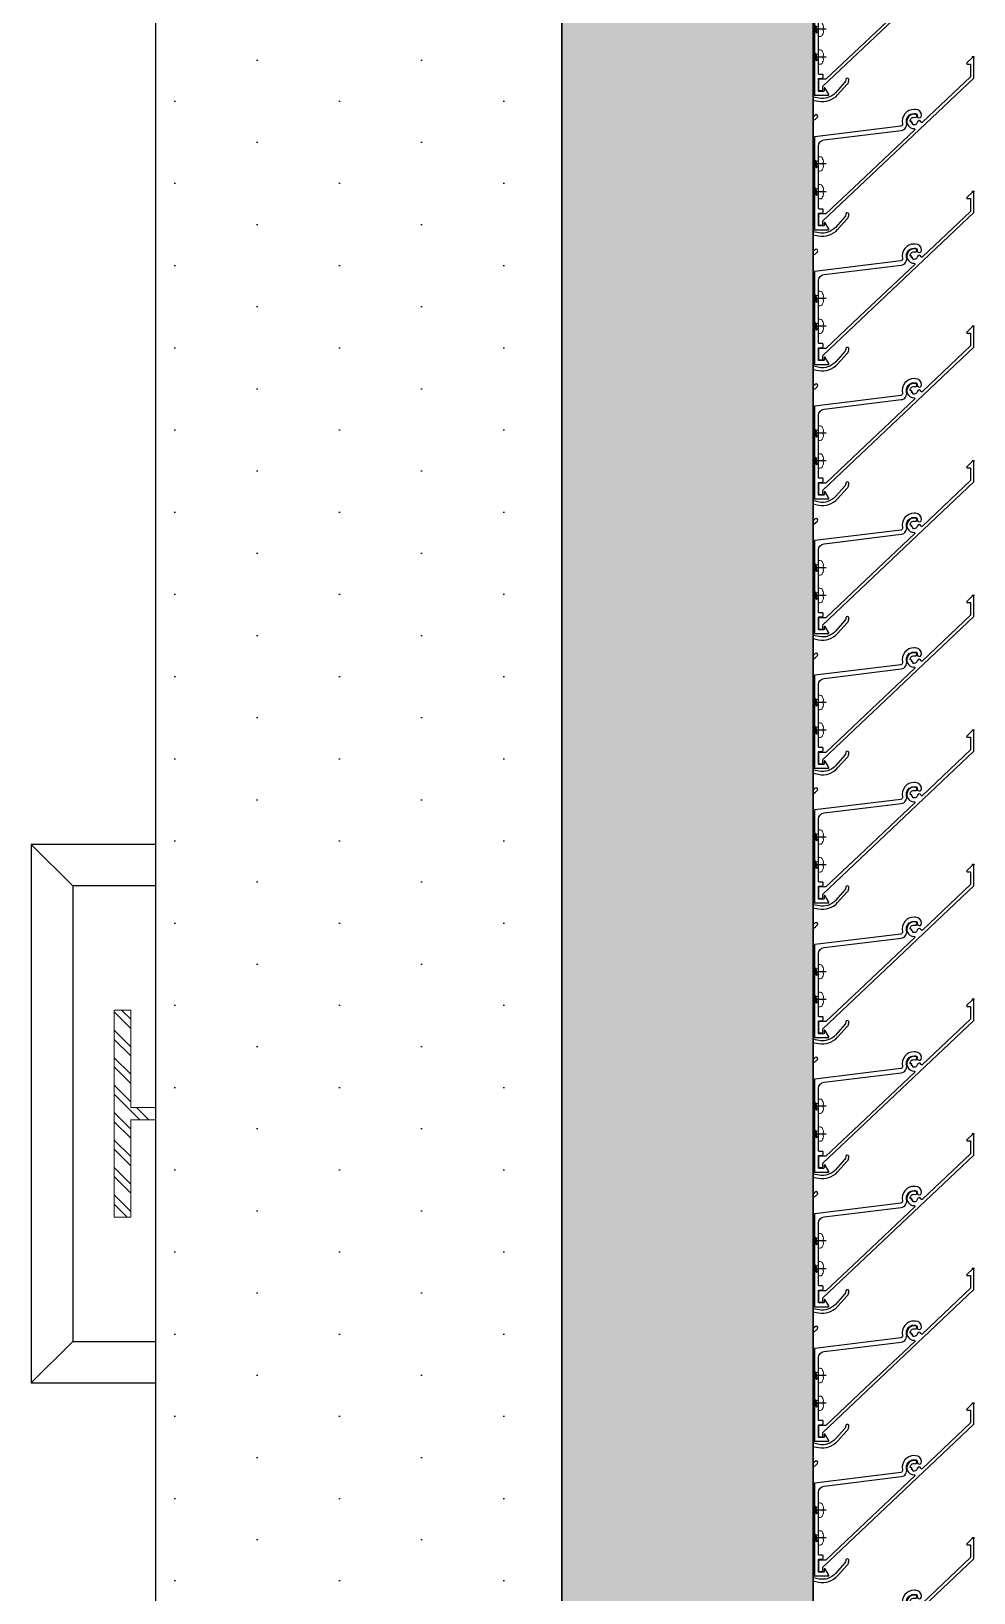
# Model space of a CAD drawing. Header units: millimetres. Extents: x -4391136 to -1798569, y -886572 to -291056.
# Drawn here: x -2446447 to -2445992, y -387177 to -386423 of the extents above; entities that cross this region are included whole.
import ezdxf

# ---------------------------------------------------------------- set-up
doc = ezdxf.new("R2010")
doc.units = ezdxf.units.MM
doc.set_wipeout_variables(frame=1)
for name, pattern in [('CENTER', [50.8, 31.75, -6.35, 6.35, -6.35]), ('XKITLINE00', [0]), ('XKITLINE02', [4, 2, -2])]:
    doc.linetypes.add(name, pattern=pattern)
for name, color, linetype in [('000 - STRUCTURE_STEEL_ACCESORIES_HATCH_', 7, 'Continuous'), ('000 - STRUCTURE_STEEL_ACCESORIES_HIDDEN_', 7, 'Continuous'), ('000 - STRUCTURE_STEEL_ACCESORIES_MAIN_COLOR_1', 7, 'Continuous'), ('000 - STRUCTURE_STEEL_FRAMING_CUT_COLOR_4', 7, 'Continuous'), ('000 - STRUCTURE_STEEL_FRAMING_HIDDEN_', 7, 'Continuous'), ('000 - STRUCTURE_STEEL_FRAMING_SUB_COLOR_2', 7, 'Continuous'), ('000 - STRUCTURE_STEEL_FRAMING_WIPEOUT_', 7, 'Continuous'), ('010 - ASPG_ACCESSORIES_MAIN_COLOR_1', 7, 'Continuous'), ('010 - ASPG_EXTR_MAIN_COLOR_2', 7, 'Continuous'), ('010 - ASPG_FLASHING_HATCH_', 7, 'Continuous'), ('010 - ASPG_FLASHING_MAIN_COLOR_2', 7, 'Continuous'), ('010 - ASPG_FLASHING_MAIN_COLOR_4', 7, 'Continuous'), ('010 - ASPG_FLASHING_WIPEOUT_', 7, 'Continuous'), ('010 - ASPG_FRAMING_MAIN_COLOR_1', 7, 'Continuous'), ('010 - ASPG_FRAMING_MAIN_COLOR_2', 7, 'Continuous'), ('010 - ASPG_FRAMING_SUB_COLOR_2', 7, 'Continuous'), ('010 - ASPG_FRAMING_WIPEOUT_', 7, 'Continuous'), ('_PP-Dim', 7, 'Continuous'), ('BOLT & SCREW', 7, 'Continuous'), ('Center Line', 7, 'CENTER'), ('Xref-C-1-PP17-AR-2214-01-B$0$A-FLOR-E', 7, 'Continuous'), ('Xref-C-1-PP17-AR-2214-01-B$0$S-BEAM', 7, 'Continuous'), ('Xref-C-1-PP17-AR-2214-01-B$0$S-COLS', 7, 'Continuous'), ('Xref-C-1-PP17-AR-2214-01-B$0$S-COLS-E', 7, 'Continuous'), ('Xref-C-1-PP17-AR-2214-01-B$0$WALL-E', 7, 'Continuous')]:
    doc.layers.add(name, color=color, linetype=linetype)
doc.layers.add('000 - STRUCTURE_STEEL_FRAMING_DEF_SUB', color=7, linetype='Continuous', plot=False)
doc.layers.add('010 - ASPG_EXTR_DEF_SUB', color=7, linetype='Continuous', plot=False)
doc.layers.add('12-GRID', color=7, linetype='CENTER', lineweight=13)
doc.layers.add('SCREW', color=7, linetype='Continuous', lineweight=5)

# ---------------------------------------------------------------- blocks, each defined once
blk = doc.blocks.new('Xref-C-1-PP17-AR-2214-01-B$0$H-Wide Flange-Column - H100x100x17_2-V83-ENTRANCE 2 - LOWER ROOF FLOOR PLAN01-flat-1')
at = {"layer": 'Xref-C-1-PP17-AR-2214-01-B$0$S-COLS-E', "lineweight": 9}
h = blk.add_hatch(dxfattribs=at)
h.set_pattern_fill('ACET-2D-FP_42', angle=180, style=0, pattern_type=2)
h.set_pattern_definition([(45, (2736142.74, 495728.44), (-251.44717, 251.44717), []), (45, (2736142.74, 496109.44), (-251.44717, 251.44717), [])])
h.paths.add_polyline_path([(-50, -42), (-50, -50), (50, -50), (50, -42), (13, -42), (5.93, -39.07), (3, -32), (3, 32), (5.93, 39.07), (13, 42), (50, 42), (50, 50), (-50, 50), (-50, 42), (-13, 42), (-5.93, 39.07), (-3, 32), (-3, -32), (-5.93, -39.07), (-13, -42)])
at = {"layer": 'Xref-C-1-PP17-AR-2214-01-B$0$S-COLS', "color": 7}
for p, q in [((50, 50), (-50, 50)), ((-50, 50), (-50, 42)), ((50, 42), (50, 50)), ((-50, 42), (-13, 42)), ((13, 42), (50, 42)), ((-3, 32), (-3, -32)), ((3, -32), (3, 32)), ((-13, -42), (-50, -42)), ((-50, -42), (-50, -50)), ((50, -42), (13, -42)), ((50, -50), (50, -42)), ((-50, -50), (50, -50))]:
    blk.add_line(p, q, dxfattribs=at)
for centre, start, end in [((-13, 32), 0, 90), ((13, 32), 90, 180), ((-13, -32), 270, 0), ((13, -32), 180, 270)]:
    blk.add_arc(centre, 10, start, end, dxfattribs=at)
blk = doc.blocks.new('W-1-PP17-ENT2_REV00_20260526-152612_EX_LOPF-1')
at = {"layer": 'Xref-C-1-PP17-AR-2214-01-B$0$A-FLOR-E', "color": 7}
for p, q in [((770, -500), (770, -7090)), ((970, -2550.01), (970, -3950.01))]:
    blk.add_line(p, q, dxfattribs=at)
at = {"layer": 'Xref-C-1-PP17-AR-2214-01-B$0$S-BEAM', "color": 7}
blk.add_line((970, -2550.01), (970, -3950.01), dxfattribs=at)
at = {"layer": 'Xref-C-1-PP17-AR-2214-01-B$0$WALL-E', "color": 7}
for p, q in [((770, -500), (770, -7240)), ((970, -2550.01), (970, -3950.01))]:
    blk.add_line(p, q, dxfattribs=at)
at = {"color": 7, "rotation": 270}
blk.add_blockref('Xref-C-1-PP17-AR-2214-01-B$0$H-Wide Flange-Column - H100x100x17_2-V83-ENTRANCE 2 - LOWER ROOF FLOOR PLAN01-flat-1', (920.5, -4000.01), dxfattribs=at)
blk = doc.blocks.new('*U1999')
at = {"color": 7}
blk.add_wipeout([(0, 0), (9350, 0), (9350, 119.925), (0, 119.925)], dxfattribs=at).dxf.layer = '010 - ASPG_FRAMING_WIPEOUT_'
at = {"layer": '010 - ASPG_FRAMING_MAIN_COLOR_1', "color": 7}
for p, q in [((9350, 119.925), (0, 119.925)), ((0, 114.85), (9350, 114.85)), ((0, 109.54), (9350, 109.54)), ((0, 10.385), (9350, 10.385)), ((0, 5.31), (9350, 5.31)), ((0, 0), (9350, 0))]:
    blk.add_line(p, q, dxfattribs=at)
blk = doc.blocks.new('PZG35-9D5')
at = {"layer": 'Center Line', "color": 7}
blk.add_line((0, 3.73), (0, -10.53), dxfattribs=at)
at = {"layer": 'SCREW', "color": 7}
for p, q in [((-1.4, 0), (-1.4, -1.09)), ((1.4, 0), (1.4, -0.59)), ((-1.85, -1.4), (1.85, -0.9)), ((-1.85, -1.4), (-1.4, -1.09)), ((-1.85, -1.4), (-1.4, -1.71)), ((-1.85, -2.7), (1.85, -2.2)), ((-1.85, -2.7), (-1.4, -2.39)), ((-1.85, -2.7), (-1.4, -3.01)), ((-1.85, -4), (-1.4, -3.69)), ((-1.85, -4), (-0.99, -3.88)), ((-1.85, -4), (-1.4, -4.31)), ((-1.4, -1.09), (1.4, -0.59)), ((-1.4, -1.71), (1.4, -1.21)), ((-1.4, -1.71), (-1.4, -2.39)), ((-1.4, -2.39), (1.4, -1.89)), ((-1.4, -3.01), (1.4, -2.51)), ((-1.4, -3.01), (-1.4, -3.69)), ((-1.4, -3.69), (-0.84, -3.59)), ((-1.4, -4.31), (-1.18, -4.27)), ((-1.4, -4.31), (-1.4, -8.1)), ((0.56, -3.34), (1.4, -3.19)), ((0.71, -3.65), (1.85, -3.5)), ((0.71, -3.93), (1.4, -3.81)), ((0.71, -4.61), (1.4, -4.49)), ((0.71, -4.95), (1.85, -4.8)), ((0.71, -5.23), (1.4, -5.11)), ((1.85, -0.9), (1.4, -0.59)), ((1.85, -0.9), (1.4, -1.21)), ((1.4, -1.21), (1.4, -1.89)), ((1.85, -2.2), (1.4, -1.89)), ((1.85, -2.2), (1.4, -2.51)), ((1.4, -2.51), (1.4, -3.19)), ((1.85, -3.5), (1.4, -3.19)), ((1.85, -3.5), (1.4, -3.81)), ((1.4, -3.81), (1.4, -4.49)), ((1.85, -4.8), (1.4, -4.49)), ((1.85, -4.8), (1.4, -5.11)), ((1.4, -5.11), (1.4, -8.1)), ((0, -9.5), (-1.4, -8.1)), ((0, -9.5), (1.4, -8.1))]:
    blk.add_line(p, q, dxfattribs=at)
blk.add_lwpolyline([(0, -9.5), (0.71, -5.23), (0.71, -3.6, 0.417657), (0.41, -3.3, 0.108102), (-0.84, -3.59), (-1.4, -4.7)], format="xyb", dxfattribs=at)
blk = doc.blocks.new('*U3396')
at = {"layer": 'SCREW', "color": 7}
blk.add_lwpolyline([(3.03, 1.78, 0.09906), (0.8, 2.55), (0.8, 2.27), (-0.8, 2.27), (-0.8, 2.55, 0.09906), (-3.03, 1.78, 0.266588), (-3.5, 0.96), (-3.5, 0.2, 0.414214), (-3.3, 0), (3.3, 0, 0.414214), (3.5, 0.2), (3.5, 0.96, 0.266588)], format="xyb", close=True, dxfattribs=at)
blk.add_blockref('PZG35-9D5', (0, 0), dxfattribs=at)
blk = doc.blocks.new('*U3399')
at = {"color": 7}
blk.add_point((0, 0), dxfattribs=at)
at = {"layer": '010 - ASPG_ACCESSORIES_MAIN_COLOR_1', "color": 7}
blk.add_lwpolyline([(-39.7, -0.6, 0.414214), (-40, -0.9), (-40, -7.37, 0.57735), (-39.65, -7.57), (-36.64, -5.83, 0.767327), (-36.79, -5.3), (-37.9, -5.3, -0.414214), (-38.2, -5), (-38.2, -2.8, -0.414214), (-38, -2.6), (-32.18, -2.6, -0.388879), (-31.98, -2.78), (-31.85, -4.34, 0.388879), (-31.35, -4.8), (-30.3, -4.8, 0.414214), (-30, -4.5), (-30, -2.9, -0.414214), (-29.7, -2.6), (0.41, -2.6, -0.378969), (3.39, -5.24), (7.95, -42.52, 0.446593), (11.62, -45.08, -0.489802), (16.08, -48.68), (16.06, -49.36, -0.18248), (15.8, -50.02, -0.267949), (15.33, -50.17, 1.122115), (15.1, -52.34, 0.405004), (18.06, -49.4), (18.08, -48.72, 0.489805), (11.16, -43.13, -0.446597), (9.94, -42.28), (4.87, -0.85, 0.364176), (4.57, -0.6)], format="xyb", close=True, dxfattribs=at)
at = {"layer": '010 - ASPG_EXTR_DEF_SUB', "color": 7}
for p in [(-40, -0.5), (43.44, -76.9), (43.44, -77.5)]:
    blk.add_point(p, dxfattribs=at)
at = {"layer": '010 - ASPG_EXTR_MAIN_COLOR_2', "color": 7}
blk.add_lwpolyline([(11.37, -48.15), (11.47, -47.44), (12.18, -47.56), (12.29, -46.79, -0.535538), (14.19, -49.17, 0.991572), (15.66, -49.58, 1.157025), (8.79, -48.77, -0.688558), (8.27, -48.99), (-17.14, -22.17), (-32.34, -6.13), (-32.34, -2.9, 0.414312), (-32.64, -2.6), (-37.54, -2.6, 0.414116), (-37.84, -2.9), (-37.84, -4.3, 0.414214), (-37.54, -4.6), (-35.99, -4.6, -0.205895), (-35.77, -4.69), (33.23, -77.5), (43.14, -77.5, 0.668179), (43.36, -76.99), (40.52, -74.15, 0.668179), (40.01, -74.36), (40.01, -76), (33.87, -76), (11.86, -52.78, -0.558354), (12.08, -51.95, 0.766275), (12.04, -50.39, -0.438583), (10.71, -48.05)], format="xyb", close=True, dxfattribs=at)
at = {"layer": 'SCREW', "color": 7, "rotation": 180}
for p in [(-21.65, -2.5), (-8.24, -2.5)]:
    blk.add_blockref('*U3396', p, dxfattribs=at)
blk = doc.blocks.new('*U3050')
at = {"color": 7}
blk.add_wipeout([(1440, 4), (60, 4), (60, 69.3), (1440, 69.3)], dxfattribs=at).dxf.layer = '010 - ASPG_FRAMING_WIPEOUT_'
at = {"layer": '010 - ASPG_FRAMING_MAIN_COLOR_2', "color": 7}
blk.add_lwpolyline([(1410, 69.3), (90, 69.3), (90, 6), (1410, 6)], close=True, dxfattribs=at)
at = {"layer": '010 - ASPG_FRAMING_SUB_COLOR_2', "color": 7}
for points in [[(1440, 4), (60, 4), (60, 69.3), (1440, 69.3)], [(60, 2), (60, 4), (1440, 4), (1440, 2)]]:
    blk.add_lwpolyline(points, close=True, dxfattribs=at)
at = {"color": 7, "xscale": -1, "rotation": 180}
for p in [(221.77, 69.3), (286.77, 69.3), (351.77, 69.3), (416.77, 69.3), (481.77, 69.3), (546.77, 69.3), (611.77, 69.3), (676.77, 69.3), (741.77, 69.3), (806.77, 69.3), (871.77, 69.3), (936.77, 69.3), (1001.77, 69.3)]:
    blk.add_blockref('*U3399', p, dxfattribs=at)
blk = doc.blocks.new('000_ASPG_TYP_FILES_STRUCTURE_STEEL_BK')
at = {"layer": '000 - STRUCTURE_STEEL_ACCESORIES_HIDDEN_', "color": 7}
blk.add_lwpolyline([(0, 7), (5, 7), (5, -7), (0, -7)], close=True, dxfattribs=at)
at = {"layer": '000 - STRUCTURE_STEEL_ACCESORIES_MAIN_COLOR_1', "color": 7}
for points in [[(0, -30), (60, -30), (60, 30), (0, 30)], [(0, -30), (5, -30), (5, 30), (0, 30)]]:
    blk.add_lwpolyline(points, close=True, dxfattribs=at)
blk = doc.blocks.new('000_CKST_FAMELINE_STEEL_STRUCTURE-COLUMN_TOP_VIEW')
at = {"layer": '000 - STRUCTURE_STEEL_FRAMING_DEF_SUB', "color": 7, "linetype": 'XKITLINE00', "lineweight": 0}
for p, q in [((0, 76), (0, 104)), ((26, 90), (-26, 90)), ((0, 14), (0, -14)), ((26, 0), (-26, 0)), ((0, -76), (0, -104)), ((26, -90), (-26, -90))]:
    blk.add_line(p, q, dxfattribs=at)
at = {"layer": '000 - STRUCTURE_STEEL_FRAMING_SUB_COLOR_2', "color": 7}
for p, q in [((-70, 110), (-90, 130)), ((70, 110), (90, 130)), ((-70, -110), (-90, -130)), ((70, -110), (90, -130))]:
    blk.add_line(p, q, dxfattribs=at)
for points in [[(90, 130), (-90, 130), (-90, -130), (90, -130)], [(70, 110), (-70, 110), (-70, -110), (70, -110)]]:
    blk.add_lwpolyline(points, close=True, dxfattribs=at)
for points in [[(15, 83), (-15, 83, -0.414214), (-22, 90, -0.414214), (-15, 97), (15, 97, -0.414214), (22, 90), (22, 90, -0.414214)], [(15, -83), (-15, -83, 0.414214), (-22, -90, 0.414214), (-15, -97), (15, -97, 0.414214), (22, -90), (22, -90, 0.414214)]]:
    blk.add_lwpolyline(points, format="xyb", close=True, dxfattribs=at)
at = {"color": 7, "rotation": 270}
blk.add_blockref('000_ASPG_TYP_FILES_STRUCTURE_STEEL_BK', (0, -3), dxfattribs=at)
at = {"color": 7}
blk.add_wipeout([(50, 50), (50, -50), (170, -50), (170, 50)], dxfattribs=at).dxf.layer = '000 - STRUCTURE_STEEL_FRAMING_WIPEOUT_'
at = {"layer": '000 - STRUCTURE_STEEL_ACCESORIES_HATCH_'}
h = blk.add_hatch(dxfattribs=at)
h.set_pattern_fill('ANSI32', scale=25, angle=270)
h.set_pattern_definition([(315, (1524.514, 2469.062), (6.629126, 6.629126), []), (315, (1524.514, 2464.642), (6.629126, 6.629126), [])])
h.paths.add_polyline_path([(-50, -50), (-42, -50), (-42, -3), (42, -3), (42, -50), (50, -50), (50, 50), (42, 50), (42, 3), (-42, 3), (-42, 50), (-50, 50)])
at = {"layer": '000 - STRUCTURE_STEEL_FRAMING_CUT_COLOR_4', "color": 7, "lineweight": 0}
blk.add_lwpolyline([(-50, -50), (-42, -50), (-42, -3), (42, -3), (42, -50), (50, -50), (50, 50), (42, 50), (42, 3), (-42, 3), (-42, 50), (-50, 50)], close=True, dxfattribs=at)
at = {"layer": '000 - STRUCTURE_STEEL_FRAMING_DEF_SUB', "color": 7, "linetype": 'XKITLINE00', "lineweight": 0}
for p, q in [((110, 44), (110, 16)), ((96, 30), (124, 30)), ((110, -16), (110, -44)), ((96, -30), (124, -30))]:
    blk.add_line(p, q, dxfattribs=at)
at = {"layer": '000 - STRUCTURE_STEEL_FRAMING_HIDDEN_', "color": 7, "linetype": 'XKITLINE02', "ltscale": 4}
for p, q in [((56, -50), (56, 50)), ((50, 3), (170, 3)), ((50, -3), (170, -3))]:
    blk.add_line(p, q, dxfattribs=at)
at = {"layer": '000 - STRUCTURE_STEEL_FRAMING_SUB_COLOR_2', "color": 7}
for p, q in [((50, 3), (50, -3)), ((170, 3), (170, -3))]:
    blk.add_line(p, q, dxfattribs=at)
blk.add_lwpolyline([(50, 50), (50, -50), (170, -50), (170, 50)], close=True, dxfattribs=at)
for centre in [(110, 30), (110, -30)]:
    blk.add_circle(centre, 7, dxfattribs=at)
blk = doc.blocks.new('W-1-PP17-ENT2_REV00_20260528-225335_ASPG_UPPF')
at = {"color": 7, "rotation": 90}
blk.add_blockref('*U1999', (970, -9880), dxfattribs=at)
at = {"color": 7, "xscale": -1, "zscale": -1, "rotation": 270}
blk.add_blockref('*U3050', (1018, -4205), dxfattribs=at)
at = {"color": 7}
blk.add_blockref('000_CKST_FAMELINE_STEEL_STRUCTURE-COLUMN_TOP_VIEW', (800, -3735), dxfattribs=at)
blk = doc.blocks.new('*U3395')
at = {"layer": '12-GRID', "color": 7, "linetype": 'CENTER'}
for p, q in [((0, -6.2), (0, 2.2)), ((-4.2, -2), (4.2, -2))]:
    blk.add_line(p, q, dxfattribs=at)
at = {"layer": 'BOLT & SCREW', "color": 7}
for p, q in [((-0.55, -1.77), (-1.77, -1.56)), ((-0.55, -2.23), (-1.77, -2.44)), ((-0.46, -1.77), (-0.88, -1.56)), ((-0.46, -2.23), (-0.88, -2.44)), ((-0.23, -1.45), (-0.44, -0.23)), ((-0.23, -1.54), (-0.44, -1.12)), ((-0.23, -2.46), (-0.44, -2.88)), ((-0.23, -2.55), (-0.44, -3.77)), ((0.23, -1.45), (0.44, -0.23)), ((0.23, -1.54), (0.44, -1.12)), ((0.44, -2.88), (0.23, -2.46)), ((0.23, -2.55), (0.44, -3.77)), ((0.46, -1.77), (0.88, -1.56)), ((0.46, -2.23), (0.88, -2.44)), ((0.55, -1.77), (1.77, -1.56)), ((0.55, -2.23), (1.77, -2.44))]:
    blk.add_line(p, q, dxfattribs=at)
for points in [[(-1.77, -1.56), (-0.88, -1.56, 0.414214), (-0.44, -1.12), (-0.44, -0.23), (0.44, -0.23), (0.44, -1.12, 0.414214), (0.88, -1.56), (1.77, -1.56), (1.77, -2.44), (0.88, -2.44, 0.414214), (0.44, -2.88), (0.44, -3.77), (-0.44, -3.77), (-0.44, -2.88, 0.414214), (-0.88, -2.44), (-1.77, -2.44)], [(0.23, -2.46, -0.414214), (0.46, -2.23), (0.55, -2.23), (0.55, -1.77), (0.46, -1.77, -0.414214), (0.23, -1.54), (0.23, -1.45), (-0.23, -1.45), (-0.23, -1.54, -0.414214), (-0.46, -1.77), (-0.55, -1.77), (-0.55, -2.23), (-0.46, -2.23, -0.414214), (-0.23, -2.46), (-0.23, -2.55), (0.23, -2.55)]]:
    blk.add_lwpolyline(points, format="xyb", close=True, dxfattribs=at)
blk.add_circle((0, -2), 3.5, dxfattribs=at)
blk = doc.blocks.new('*U3043')
at = {"layer": '010 - ASPG_EXTR_DEF_SUB', "color": 7}
for p in [(130, 0), (195, 0), (260, 0), (325, 0), (390, 0), (455, 0), (520, 0), (585, 0), (650, 0), (715, 0), (780, 0), (845, 0)]:
    blk.add_point(p, dxfattribs=at)
at = {"layer": '010 - ASPG_EXTR_MAIN_COLOR_2', "color": 7}
for points in [[(119.8, 14.29, -0.014998), (126.92, 21.45, -0.738349), (129.92, 19.76, 0.004917), (126.81, 4.8, 0.263611), (129.88, -4.46), (135, -9.08, 0.125884), (136.27, -9.75, 0.044275), (137.09, -9.87, 1.107655), (137.13, -8.33, -0.215596), (136.02, -7.99), (130.89, -3.35, -0.263611), (128.28, 4.51, -0.004855), (131.34, 19.26, 0.23396), (130.82, 21.95, -0.24081), (130.71, 24.9, -0.104157), (130.78, 25), (132.99, 26.93, -0.229021), (135.7, 26.89, -0.381721), (140.27, 9.07, 0.977382), (141.62, 8.41, 0.361105), (137.41, 27.5, -0.496126), (137.44, 30.69, 0.003188), (139.06, 31.9, -0.002827), (140.56, 33.07, 0.077048), (173.74, 68.44, -0.247674), (173.99, 68.57), (175.98, 68.57, -0.044131), (176.47, 68.5, -0.125846), (178.96, 67.21, -0.098851), (179.82, 66.03, -0.205828), (179.79, 61.2, -0.115116), (176.37, 57.18, 0.822373), (177.46, 56.1, 0.109185), (181.15, 60.56, 0.208323), (181.19, 66.64, 0.100528), (179.97, 68.32, 0.145116), (176.29, 70.07), (160.76, 70.07, 0.433659), (160.46, 69.75), (160.84, 63.96, 0.082069), (160.86, 63.87, 0.720654), (162.33, 63.97, 0.079224), (162.34, 64.07), (162.07, 68.14, -0.433659), (162.47, 68.57), (170.86, 68.57, -0.607385), (171.35, 67.62, -0.045829), (152.78, 45.76, -0.560492), (152.29, 45.89, 0.31786), (149.21, 48.24, 0.953288), (149.08, 46.72, -2.423004), (147.26, 44.89, 0.952315), (145.74, 44.76, 0.300821), (147.89, 41.76, -0.560492), (147.98, 41.25, -0.019425), (138.62, 33.46, -0.552501), (138.15, 33.64, 0.344461), (134.99, 36.3, 0.952015), (134.86, 34.78, -2.423186), (133.04, 32.95, 0.952015), (131.52, 32.82, 0.2854), (133.49, 29.89, -0.553378), (133.56, 29.38, 0.030674), (118.46, 15.06, 0.4171)], [(875.76, 70.07, 0.433659), (875.46, 69.75), (875.84, 63.96, 0.082069)], [(886.35, 67.62, -0.045829), (867.78, 45.76, -0.560492), (867.29, 45.89, 0.31786), (864.21, 48.24, 0.953288), (864.08, 46.72, -2.423004), (862.26, 44.89, 0.952315), (860.74, 44.76, 0.300821), (862.89, 41.76, -0.560492), (862.98, 41.25, -0.019425), (853.62, 33.46, -0.552501), (853.15, 33.64, 0.344461), (849.99, 36.3, 0.952015), (849.86, 34.78, -2.423186), (848.04, 32.95, 0.952015), (846.52, 32.82, 0.2854), (848.49, 29.89, -0.553378), (848.56, 29.38, 0.030674), (833.46, 15.06, 0.4171), (834.11, 5.27, 0.935553), (835.1, 6.41, -0.43441), (834.8, 14.29, -0.014998), (841.92, 21.45, -0.738349), (844.92, 19.76, 0.004917), (841.81, 4.8, 0.263611), (844.88, -4.46), (850, -9.08, 0.125884), (851.27, -9.75, 0.044275), (852.09, -9.87, 1.107655), (852.13, -8.33, -0.215596), (851.02, -7.99), (845.89, -3.35, -0.263611), (843.28, 4.51, -0.004855), (846.34, 19.26, 0.23396), (845.82, 21.95, -0.24081), (845.71, 24.9, -0.104157), (845.78, 25), (847.99, 26.93, -0.229021), (850.7, 26.89, -0.381721), (855.27, 9.07, 0.977382), (856.62, 8.41, 0.361105), (852.41, 27.5, -0.496126), (852.44, 30.69, 0.003188), (854.06, 31.9, -0.002827), (855.56, 33.07, 0.077048), (888.74, 68.44, -0.247674)]]:
    blk.add_lwpolyline(points, format="xyb", dxfattribs=at)
for points in [[(225.76, 70.07, 0.433659), (225.46, 69.75), (225.84, 63.96, 0.082069), (225.86, 63.87, 0.720654), (227.33, 63.97, 0.079224), (227.34, 64.07), (227.07, 68.14, -0.433659), (227.47, 68.57), (235.86, 68.57, -0.607385), (236.35, 67.62, -0.045829), (217.78, 45.76, -0.560492), (217.29, 45.89, 0.31786), (214.21, 48.24, 0.953288), (214.08, 46.72, -2.423004), (212.26, 44.89, 0.952315), (210.74, 44.76, 0.300821), (212.89, 41.76, -0.560492), (212.98, 41.25, -0.019425), (203.62, 33.46, -0.552501), (203.15, 33.64, 0.344461), (199.99, 36.3, 0.952015), (199.86, 34.78, -2.423186), (198.04, 32.95, 0.952015), (196.52, 32.82, 0.2854), (198.49, 29.89, -0.553378), (198.56, 29.38, 0.030674), (183.46, 15.06, 0.4171), (184.11, 5.27, 0.935553), (185.1, 6.41, -0.43441), (184.8, 14.29, -0.014998), (191.92, 21.45, -0.738349), (194.92, 19.76, 0.004917), (191.81, 4.8, 0.263611), (194.88, -4.46), (200, -9.08, 0.125884), (201.27, -9.75, 0.044275), (202.09, -9.87, 1.107655), (202.13, -8.33, -0.215596), (201.02, -7.99), (195.89, -3.35, -0.263611), (193.28, 4.51, -0.004855), (196.34, 19.26, 0.23396), (195.82, 21.95, -0.24081), (195.71, 24.9, -0.104157), (195.78, 25), (197.99, 26.93, -0.229021), (200.7, 26.89, -0.381721), (205.27, 9.07, 0.977382), (206.62, 8.41, 0.361105), (202.41, 27.5, -0.496126), (202.44, 30.69, 0.003188), (204.06, 31.9, -0.002827), (205.56, 33.07, 0.077048), (238.74, 68.44, -0.247674), (238.99, 68.57), (240.98, 68.57, -0.044131), (241.47, 68.5, -0.125846), (243.96, 67.21, -0.098851), (244.82, 66.03, -0.205828), (244.79, 61.2, -0.115116), (241.37, 57.18, 0.822373), (242.46, 56.1, 0.109185), (246.15, 60.56, 0.208323), (246.19, 66.64, 0.100528), (244.97, 68.32, 0.145116), (241.29, 70.07)], [(290.76, 70.07, 0.433659), (290.46, 69.75), (290.84, 63.96, 0.082069), (290.86, 63.87, 0.720654), (292.33, 63.97, 0.079224), (292.34, 64.07), (292.07, 68.14, -0.433659), (292.47, 68.57), (300.86, 68.57, -0.607385), (301.35, 67.62, -0.045829), (282.78, 45.76, -0.560492), (282.29, 45.89, 0.31786), (279.21, 48.24, 0.953288), (279.08, 46.72, -2.423004), (277.26, 44.89, 0.952315), (275.74, 44.76, 0.300821), (277.89, 41.76, -0.560492), (277.98, 41.25, -0.019425), (268.62, 33.46, -0.552501), (268.15, 33.64, 0.344461), (264.99, 36.3, 0.952015), (264.86, 34.78, -2.423186), (263.04, 32.95, 0.952015), (261.52, 32.82, 0.2854), (263.49, 29.89, -0.553378), (263.56, 29.38, 0.030674), (248.46, 15.06, 0.4171), (249.11, 5.27, 0.935553), (250.1, 6.41, -0.43441), (249.8, 14.29, -0.014998), (256.92, 21.45, -0.738349), (259.92, 19.76, 0.004917), (256.81, 4.8, 0.263611), (259.88, -4.46), (265, -9.08, 0.125884), (266.27, -9.75, 0.044275), (267.09, -9.87, 1.107655), (267.13, -8.33, -0.215596), (266.02, -7.99), (260.89, -3.35, -0.263611), (258.28, 4.51, -0.004855), (261.34, 19.26, 0.23396), (260.82, 21.95, -0.24081), (260.71, 24.9, -0.104157), (260.78, 25), (262.99, 26.93, -0.229021), (265.7, 26.89, -0.381721), (270.27, 9.07, 0.977382), (271.62, 8.41, 0.361105), (267.41, 27.5, -0.496126), (267.44, 30.69, 0.003188), (269.06, 31.9, -0.002827), (270.56, 33.07, 0.077048), (303.74, 68.44, -0.247674), (303.99, 68.57), (305.98, 68.57, -0.044131), (306.47, 68.5, -0.125846), (308.96, 67.21, -0.098851), (309.82, 66.03, -0.205828), (309.79, 61.2, -0.115116), (306.37, 57.18, 0.822373), (307.46, 56.1, 0.109185), (311.15, 60.56, 0.208323), (311.19, 66.64, 0.100528), (309.97, 68.32, 0.145116), (306.29, 70.07)], [(355.76, 70.07, 0.433659), (355.46, 69.75), (355.84, 63.96, 0.082069), (355.86, 63.87, 0.720654), (357.33, 63.97, 0.079224), (357.34, 64.07), (357.07, 68.14, -0.433659), (357.47, 68.57), (365.86, 68.57, -0.607385), (366.35, 67.62, -0.045829), (347.78, 45.76, -0.560492), (347.29, 45.89, 0.31786), (344.21, 48.24, 0.953288), (344.08, 46.72, -2.423004), (342.26, 44.89, 0.952315), (340.74, 44.76, 0.300821), (342.89, 41.76, -0.560492), (342.98, 41.25, -0.019425), (333.62, 33.46, -0.552501), (333.15, 33.64, 0.344461), (329.99, 36.3, 0.952015), (329.86, 34.78, -2.423186), (328.04, 32.95, 0.952015), (326.52, 32.82, 0.2854), (328.49, 29.89, -0.553378), (328.56, 29.38, 0.030674), (313.46, 15.06, 0.4171), (314.11, 5.27, 0.935553), (315.1, 6.41, -0.43441), (314.8, 14.29, -0.014998), (321.92, 21.45, -0.738349), (324.92, 19.76, 0.004917), (321.81, 4.8, 0.263611), (324.88, -4.46), (330, -9.08, 0.125884), (331.27, -9.75, 0.044275), (332.09, -9.87, 1.107655), (332.13, -8.33, -0.215596), (331.02, -7.99), (325.89, -3.35, -0.263611), (323.28, 4.51, -0.004855), (326.34, 19.26, 0.23396), (325.82, 21.95, -0.24081), (325.71, 24.9, -0.104157), (325.78, 25), (327.99, 26.93, -0.229021), (330.7, 26.89, -0.381721), (335.27, 9.07, 0.977382), (336.62, 8.41, 0.361105), (332.41, 27.5, -0.496126), (332.44, 30.69, 0.003188), (334.06, 31.9, -0.002827), (335.56, 33.07, 0.077048), (368.74, 68.44, -0.247674), (368.99, 68.57), (370.98, 68.57, -0.044131), (371.47, 68.5, -0.125846), (373.96, 67.21, -0.098851), (374.82, 66.03, -0.205828), (374.79, 61.2, -0.115116), (371.37, 57.18, 0.822373), (372.46, 56.1, 0.109185), (376.15, 60.56, 0.208323), (376.19, 66.64, 0.100528), (374.97, 68.32, 0.145116), (371.29, 70.07)], [(420.76, 70.07, 0.433659), (420.46, 69.75), (420.84, 63.96, 0.082069), (420.86, 63.87, 0.720654), (422.33, 63.97, 0.079224), (422.34, 64.07), (422.07, 68.14, -0.433659), (422.47, 68.57), (430.86, 68.57, -0.607385), (431.35, 67.62, -0.045829), (412.78, 45.76, -0.560492), (412.29, 45.89, 0.31786), (409.21, 48.24, 0.953288), (409.08, 46.72, -2.423004), (407.26, 44.89, 0.952315), (405.74, 44.76, 0.300821), (407.89, 41.76, -0.560492), (407.98, 41.25, -0.019425), (398.62, 33.46, -0.552501), (398.15, 33.64, 0.344461), (394.99, 36.3, 0.952015), (394.86, 34.78, -2.423186), (393.04, 32.95, 0.952015), (391.52, 32.82, 0.2854), (393.49, 29.89, -0.553378), (393.56, 29.38, 0.030674), (378.46, 15.06, 0.4171), (379.11, 5.27, 0.935553), (380.1, 6.41, -0.43441), (379.8, 14.29, -0.014998), (386.92, 21.45, -0.738349), (389.92, 19.76, 0.004917), (386.81, 4.8, 0.263611), (389.88, -4.46), (395, -9.08, 0.125884), (396.27, -9.75, 0.044275), (397.09, -9.87, 1.107655), (397.13, -8.33, -0.215596), (396.02, -7.99), (390.89, -3.35, -0.263611), (388.28, 4.51, -0.004855), (391.34, 19.26, 0.23396), (390.82, 21.95, -0.24081), (390.71, 24.9, -0.104157), (390.78, 25), (392.99, 26.93, -0.229021), (395.7, 26.89, -0.381721), (400.27, 9.07, 0.977382), (401.62, 8.41, 0.361105), (397.41, 27.5, -0.496126), (397.44, 30.69, 0.003188), (399.06, 31.9, -0.002827), (400.56, 33.07, 0.077048), (433.74, 68.44, -0.247674), (433.99, 68.57), (435.98, 68.57, -0.044131), (436.47, 68.5, -0.125846), (438.96, 67.21, -0.098851), (439.82, 66.03, -0.205828), (439.79, 61.2, -0.115116), (436.37, 57.18, 0.822373), (437.46, 56.1, 0.109185), (441.15, 60.56, 0.208323), (441.19, 66.64, 0.100528), (439.97, 68.32, 0.145116), (436.29, 70.07)], [(485.76, 70.07, 0.433659), (485.46, 69.75), (485.84, 63.96, 0.082069), (485.86, 63.87, 0.720654), (487.33, 63.97, 0.079224), (487.34, 64.07), (487.07, 68.14, -0.433659), (487.47, 68.57), (495.86, 68.57, -0.607385), (496.35, 67.62, -0.045829), (477.78, 45.76, -0.560492), (477.29, 45.89, 0.31786), (474.21, 48.24, 0.953288), (474.08, 46.72, -2.423004), (472.26, 44.89, 0.952315), (470.74, 44.76, 0.300821), (472.89, 41.76, -0.560492), (472.98, 41.25, -0.019425), (463.62, 33.46, -0.552501), (463.15, 33.64, 0.344461), (459.99, 36.3, 0.952015), (459.86, 34.78, -2.423186), (458.04, 32.95, 0.952015), (456.52, 32.82, 0.2854), (458.49, 29.89, -0.553378), (458.56, 29.38, 0.030674), (443.46, 15.06, 0.4171), (444.11, 5.27, 0.935553), (445.1, 6.41, -0.43441), (444.8, 14.29, -0.014998), (451.92, 21.45, -0.738349), (454.92, 19.76, 0.004917), (451.81, 4.8, 0.263611), (454.88, -4.46), (460, -9.08, 0.125884), (461.27, -9.75, 0.044275), (462.09, -9.87, 1.107655), (462.13, -8.33, -0.215596), (461.02, -7.99), (455.89, -3.35, -0.263611), (453.28, 4.51, -0.004855), (456.34, 19.26, 0.23396), (455.82, 21.95, -0.24081), (455.71, 24.9, -0.104157), (455.78, 25), (457.99, 26.93, -0.229021), (460.7, 26.89, -0.381721), (465.27, 9.07, 0.977382), (466.62, 8.41, 0.361105), (462.41, 27.5, -0.496126), (462.44, 30.69, 0.003188), (464.06, 31.9, -0.002827), (465.56, 33.07, 0.077048), (498.74, 68.44, -0.247674), (498.99, 68.57), (500.98, 68.57, -0.044131), (501.47, 68.5, -0.125846), (503.96, 67.21, -0.098851), (504.82, 66.03, -0.205828), (504.79, 61.2, -0.115116), (501.37, 57.18, 0.822373), (502.46, 56.1, 0.109185), (506.15, 60.56, 0.208323), (506.19, 66.64, 0.100528), (504.97, 68.32, 0.145116), (501.29, 70.07)], [(550.76, 70.07, 0.433659), (550.46, 69.75), (550.84, 63.96, 0.082069), (550.86, 63.87, 0.720654), (552.33, 63.97, 0.079224), (552.34, 64.07), (552.07, 68.14, -0.433659), (552.47, 68.57), (560.86, 68.57, -0.607385), (561.35, 67.62, -0.045829), (542.78, 45.76, -0.560492), (542.29, 45.89, 0.31786), (539.21, 48.24, 0.953288), (539.08, 46.72, -2.423004), (537.26, 44.89, 0.952315), (535.74, 44.76, 0.300821), (537.89, 41.76, -0.560492), (537.98, 41.25, -0.019425), (528.62, 33.46, -0.552501), (528.15, 33.64, 0.344461), (524.99, 36.3, 0.952015), (524.86, 34.78, -2.423186), (523.04, 32.95, 0.952015), (521.52, 32.82, 0.2854), (523.49, 29.89, -0.553378), (523.56, 29.38, 0.030674), (508.46, 15.06, 0.4171), (509.11, 5.27, 0.935553), (510.1, 6.41, -0.43441), (509.8, 14.29, -0.014998), (516.92, 21.45, -0.738349), (519.92, 19.76, 0.004917), (516.81, 4.8, 0.263611), (519.88, -4.46), (525, -9.08, 0.125884), (526.27, -9.75, 0.044275), (527.09, -9.87, 1.107655), (527.13, -8.33, -0.215596), (526.02, -7.99), (520.89, -3.35, -0.263611), (518.28, 4.51, -0.004855), (521.34, 19.26, 0.23396), (520.82, 21.95, -0.24081), (520.71, 24.9, -0.104157), (520.78, 25), (522.99, 26.93, -0.229021), (525.7, 26.89, -0.381721), (530.27, 9.07, 0.977382), (531.62, 8.41, 0.361105), (527.41, 27.5, -0.496126), (527.44, 30.69, 0.003188), (529.06, 31.9, -0.002827), (530.56, 33.07, 0.077048), (563.74, 68.44, -0.247674), (563.99, 68.57), (565.98, 68.57, -0.044131), (566.47, 68.5, -0.125846), (568.96, 67.21, -0.098851), (569.82, 66.03, -0.205828), (569.79, 61.2, -0.115116), (566.37, 57.18, 0.822373), (567.46, 56.1, 0.109185), (571.15, 60.56, 0.208323), (571.19, 66.64, 0.100528), (569.97, 68.32, 0.145116), (566.29, 70.07)], [(615.76, 70.07, 0.433659), (615.46, 69.75), (615.84, 63.96, 0.082069), (615.86, 63.87, 0.720654), (617.33, 63.97, 0.079224), (617.34, 64.07), (617.07, 68.14, -0.433659), (617.47, 68.57), (625.86, 68.57, -0.607385), (626.35, 67.62, -0.045829), (607.78, 45.76, -0.560492), (607.29, 45.89, 0.31786), (604.21, 48.24, 0.953288), (604.08, 46.72, -2.423004), (602.26, 44.89, 0.952315), (600.74, 44.76, 0.300821), (602.89, 41.76, -0.560492), (602.98, 41.25, -0.019425), (593.62, 33.46, -0.552501), (593.15, 33.64, 0.344461), (589.99, 36.3, 0.952015), (589.86, 34.78, -2.423186), (588.04, 32.95, 0.952015), (586.52, 32.82, 0.2854), (588.49, 29.89, -0.553378), (588.56, 29.38, 0.030674), (573.46, 15.06, 0.4171), (574.11, 5.27, 0.935553), (575.1, 6.41, -0.43441), (574.8, 14.29, -0.014998), (581.92, 21.45, -0.738349), (584.92, 19.76, 0.004917), (581.81, 4.8, 0.263611), (584.88, -4.46), (590, -9.08, 0.125884), (591.27, -9.75, 0.044275), (592.09, -9.87, 1.107655), (592.13, -8.33, -0.215596), (591.02, -7.99), (585.89, -3.35, -0.263611), (583.28, 4.51, -0.004855), (586.34, 19.26, 0.23396), (585.82, 21.95, -0.24081), (585.71, 24.9, -0.104157), (585.78, 25), (587.99, 26.93, -0.229021), (590.7, 26.89, -0.381721), (595.27, 9.07, 0.977382), (596.62, 8.41, 0.361105), (592.41, 27.5, -0.496126), (592.44, 30.69, 0.003188), (594.06, 31.9, -0.002827), (595.56, 33.07, 0.077048), (628.74, 68.44, -0.247674), (628.99, 68.57), (630.98, 68.57, -0.044131), (631.47, 68.5, -0.125846), (633.96, 67.21, -0.098851), (634.82, 66.03, -0.205828), (634.79, 61.2, -0.115116), (631.37, 57.18, 0.822373), (632.46, 56.1, 0.109185), (636.15, 60.56, 0.208323), (636.19, 66.64, 0.100528), (634.97, 68.32, 0.145116), (631.29, 70.07)], [(680.76, 70.07, 0.433659), (680.46, 69.75), (680.84, 63.96, 0.082069), (680.86, 63.87, 0.720654), (682.33, 63.97, 0.079224), (682.34, 64.07), (682.07, 68.14, -0.433659), (682.47, 68.57), (690.86, 68.57, -0.607385), (691.35, 67.62, -0.045829), (672.78, 45.76, -0.560492), (672.29, 45.89, 0.31786), (669.21, 48.24, 0.953288), (669.08, 46.72, -2.423004), (667.26, 44.89, 0.952315), (665.74, 44.76, 0.300821), (667.89, 41.76, -0.560492), (667.98, 41.25, -0.019425), (658.62, 33.46, -0.552501), (658.15, 33.64, 0.344461), (654.99, 36.3, 0.952015), (654.86, 34.78, -2.423186), (653.04, 32.95, 0.952015), (651.52, 32.82, 0.2854), (653.49, 29.89, -0.553378), (653.56, 29.38, 0.030674), (638.46, 15.06, 0.4171), (639.11, 5.27, 0.935553), (640.1, 6.41, -0.43441), (639.8, 14.29, -0.014998), (646.92, 21.45, -0.738349), (649.92, 19.76, 0.004917), (646.81, 4.8, 0.263611), (649.88, -4.46), (655, -9.08, 0.125884), (656.27, -9.75, 0.044275), (657.09, -9.87, 1.107655), (657.13, -8.33, -0.215596), (656.02, -7.99), (650.89, -3.35, -0.263611), (648.28, 4.51, -0.004855), (651.34, 19.26, 0.23396), (650.82, 21.95, -0.24081), (650.71, 24.9, -0.104157), (650.78, 25), (652.99, 26.93, -0.229021), (655.7, 26.89, -0.381721), (660.27, 9.07, 0.977382), (661.62, 8.41, 0.361105), (657.41, 27.5, -0.496126), (657.44, 30.69, 0.003188), (659.06, 31.9, -0.002827), (660.56, 33.07, 0.077048), (693.74, 68.44, -0.247674), (693.99, 68.57), (695.98, 68.57, -0.044131), (696.47, 68.5, -0.125846), (698.96, 67.21, -0.098851), (699.82, 66.03, -0.205828), (699.79, 61.2, -0.115116), (696.37, 57.18, 0.822373), (697.46, 56.1, 0.109185), (701.15, 60.56, 0.208323), (701.19, 66.64, 0.100528), (699.97, 68.32, 0.145116), (696.29, 70.07)], [(745.76, 70.07, 0.433659), (745.46, 69.75), (745.84, 63.96, 0.082069), (745.86, 63.87, 0.720654), (747.33, 63.97, 0.079224), (747.34, 64.07), (747.07, 68.14, -0.433659), (747.47, 68.57), (755.86, 68.57, -0.607385), (756.35, 67.62, -0.045829), (737.78, 45.76, -0.560492), (737.29, 45.89, 0.31786), (734.21, 48.24, 0.953288), (734.08, 46.72, -2.423004), (732.26, 44.89, 0.952315), (730.74, 44.76, 0.300821), (732.89, 41.76, -0.560492), (732.98, 41.25, -0.019425), (723.62, 33.46, -0.552501), (723.15, 33.64, 0.344461), (719.99, 36.3, 0.952015), (719.86, 34.78, -2.423186), (718.04, 32.95, 0.952015), (716.52, 32.82, 0.2854), (718.49, 29.89, -0.553378), (718.56, 29.38, 0.030674), (703.46, 15.06, 0.4171), (704.11, 5.27, 0.935553), (705.1, 6.41, -0.43441), (704.8, 14.29, -0.014998), (711.92, 21.45, -0.738349), (714.92, 19.76, 0.004917), (711.81, 4.8, 0.263611), (714.88, -4.46), (720, -9.08, 0.125884), (721.27, -9.75, 0.044275), (722.09, -9.87, 1.107655), (722.13, -8.33, -0.215596), (721.02, -7.99), (715.89, -3.35, -0.263611), (713.28, 4.51, -0.004855), (716.34, 19.26, 0.23396), (715.82, 21.95, -0.24081), (715.71, 24.9, -0.104157), (715.78, 25), (717.99, 26.93, -0.229021), (720.7, 26.89, -0.381721), (725.27, 9.07, 0.977382), (726.62, 8.41, 0.361105), (722.41, 27.5, -0.496126), (722.44, 30.69, 0.003188), (724.06, 31.9, -0.002827), (725.56, 33.07, 0.077048), (758.74, 68.44, -0.247674), (758.99, 68.57), (760.98, 68.57, -0.044131), (761.47, 68.5, -0.125846), (763.96, 67.21, -0.098851), (764.82, 66.03, -0.205828), (764.79, 61.2, -0.115116), (761.37, 57.18, 0.822373), (762.46, 56.1, 0.109185), (766.15, 60.56, 0.208323), (766.19, 66.64, 0.100528), (764.97, 68.32, 0.145116), (761.29, 70.07)], [(810.76, 70.07, 0.433659), (810.46, 69.75), (810.84, 63.96, 0.082069), (810.86, 63.87, 0.720654), (812.33, 63.97, 0.079224), (812.34, 64.07), (812.07, 68.14, -0.433659), (812.47, 68.57), (820.86, 68.57, -0.607385), (821.35, 67.62, -0.045829), (802.78, 45.76, -0.560492), (802.29, 45.89, 0.31786), (799.21, 48.24, 0.953288), (799.08, 46.72, -2.423004), (797.26, 44.89, 0.952315), (795.74, 44.76, 0.300821), (797.89, 41.76, -0.560492), (797.98, 41.25, -0.019425), (788.62, 33.46, -0.552501), (788.15, 33.64, 0.344461), (784.99, 36.3, 0.952015), (784.86, 34.78, -2.423186), (783.04, 32.95, 0.952015), (781.52, 32.82, 0.2854), (783.49, 29.89, -0.553378), (783.56, 29.38, 0.030674), (768.46, 15.06, 0.4171), (769.11, 5.27, 0.935553), (770.1, 6.41, -0.43441), (769.8, 14.29, -0.014998), (776.92, 21.45, -0.738349), (779.92, 19.76, 0.004917), (776.81, 4.8, 0.263611), (779.88, -4.46), (785, -9.08, 0.125884), (786.27, -9.75, 0.044275), (787.09, -9.87, 1.107655), (787.13, -8.33, -0.215596), (786.02, -7.99), (780.89, -3.35, -0.263611), (778.28, 4.51, -0.004855), (781.34, 19.26, 0.23396), (780.82, 21.95, -0.24081), (780.71, 24.9, -0.104157), (780.78, 25), (782.99, 26.93, -0.229021), (785.7, 26.89, -0.381721), (790.27, 9.07, 0.977382), (791.62, 8.41, 0.361105), (787.41, 27.5, -0.496126), (787.44, 30.69, 0.003188), (789.06, 31.9, -0.002827), (790.56, 33.07, 0.077048), (823.74, 68.44, -0.247674), (823.99, 68.57), (825.98, 68.57, -0.044131), (826.47, 68.5, -0.125846), (828.96, 67.21, -0.098851), (829.82, 66.03, -0.205828), (829.79, 61.2, -0.115116), (826.37, 57.18, 0.822373), (827.46, 56.1, 0.109185), (831.15, 60.56, 0.208323), (831.19, 66.64, 0.100528), (829.97, 68.32, 0.145116), (826.29, 70.07)]]:
    blk.add_lwpolyline(points, format="xyb", close=True, dxfattribs=at)
at = {"color": 7, "rotation": 179.999999999989}
for p in [(149.09, 42.89), (214.09, 42.89), (279.09, 42.89), (344.09, 42.89), (409.09, 42.89), (474.09, 42.89), (539.09, 42.89), (604.09, 42.89), (669.09, 42.89), (734.09, 42.89), (799.09, 42.89), (864.09, 42.89), (134.87, 30.95), (199.87, 30.95), (264.87, 30.95), (329.87, 30.95), (394.87, 30.95), (459.87, 30.95), (524.87, 30.95), (589.87, 30.95), (654.87, 30.95), (719.87, 30.95), (784.87, 30.95), (849.87, 30.95)]:
    blk.add_blockref('*U3395', p, dxfattribs=at)
blk = doc.blocks.new('*U3064')
at = {"color": 7}
blk.add_wipeout([(0, -52), (3000, -52), (3000, -248), (0, -248)], dxfattribs=at).dxf.layer = '010 - ASPG_FLASHING_WIPEOUT_'
at = {"layer": '010 - ASPG_FLASHING_HATCH_'}
h = blk.add_hatch(dxfattribs=at)
h.set_pattern_fill('DOTS', scale=0.5)
h.set_pattern_definition([(0, (0, 0), (19.84375, 39.6875), [0, -39.6875])])
h.paths.add_polyline_path([(0, -52), (3000, -52), (3000, -248), (0, -248)])
at = {"layer": '010 - ASPG_FLASHING_MAIN_COLOR_2', "color": 7}
blk.add_lwpolyline([(0, -52), (3000, -52), (3000, -248), (0, -248)], close=True, dxfattribs=at)
at = {"color": 7}
blk.add_wipeout([(0, 69.3), (3000, 69.3), (3000, -52), (0, -52)], dxfattribs=at).dxf.layer = '010 - ASPG_FLASHING_WIPEOUT_'
at = {"layer": '010 - ASPG_FLASHING_HATCH_'}
h = blk.add_hatch(dxfattribs=at)
h.set_pattern_fill('DOTS', scale=0.1)
h.set_pattern_definition([(0, (0, 0), (3.96875, 7.9375), [0, -7.9375])])
h.paths.add_polyline_path([(0, 69.3), (3000, 69.3), (3000, -52), (0, -52)])
at = {"layer": '010 - ASPG_FLASHING_MAIN_COLOR_4', "color": 7}
blk.add_lwpolyline([(0, 69.3), (3000, 69.3), (3000, -52), (0, -52)], close=True, dxfattribs=at)

msp = doc.modelspace()

# ---------------------------------------------------------------- block references
at = {"color": 7}
msp.add_blockref('W-1-PP17-ENT2_REV00_20260528-225335_ASPG_UPPF', (-2447156.51, -383210.87), dxfattribs=at)

# ---------------------------------------------------------------- next in the draw order: block references
at = {"color": 7, "rotation": 90}
msp.add_blockref('*U3043', (-2446061.85, -387298.87), dxfattribs=at)

# ---------------------------------------------------------------- next in the draw order: block references
at = {"layer": '_PP-Dim', "color": 7}
msp.add_blockref('W-1-PP17-ENT2_REV00_20260526-152612_EX_LOPF-1', (-2447156.51, -383210.87), dxfattribs=at)

# ---------------------------------------------------------------- next in the draw order: block references
at = {"color": 7, "xscale": -1, "rotation": 270}
msp.add_blockref('*U3064', (-2446138.51, -388915.87), dxfattribs=at)

doc.saveas('drawing.dxf')
